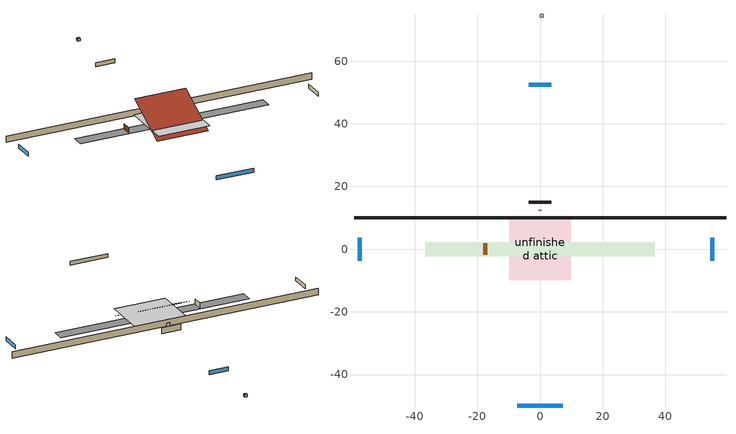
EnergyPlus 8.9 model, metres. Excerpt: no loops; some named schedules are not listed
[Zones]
living
 floor foundation (SlabConstruction): -36.58,-2.22 -36.58,2.22 36.58,2.22 36.58,-2.22 z0
 wall outside (WallConstruction): 59.36,10 -59.36,10 z0:2.44
 wall outside (RimJoistConstruction): 3.66,15 -3.66,15 z0:2.29
 wall outside (AdiabaticWallConstruction 1): -17.5,1.83 -17.5,-1.83 z0:2.03
 wall outside (AdiabaticWallConstruction): -7.32,-50 7.32,-50 / 3.66,52.5 -3.66,52.5 / 55,-3.66 55,3.66 / -57.5,3.66 -57.5,-3.66 z0:1.53
 wall to unfinished attic (WallConstruction 1 Reversed): -0.61,12.5 0.61,12.5 z0:2.44
 window (WindowConstruction): -7.32,-50 7.32,-50 z0:1.52
 window (WindowConstruction 1): 3.66,52.5 -3.66,52.5 z0:1.52
 window (WindowConstruction 2): 55,-3.66 55,3.66 z0:1.52
 window (WindowConstruction 3): -57.5,3.66 -57.5,-3.66 z0:1.52
 door (Door): -17.5,1.83 -17.5,-1.83 z0:2.03
res ds_1 ret air zone
 floor adiabatic (AdiabaticConst): 0,74 0,75 1,75 1,74 z0
 wall adiabatic (AdiabaticConst): 0,75 0,74 1,74 1,75 0,75 z0:1
 ceiling adiabatic (AdiabaticConst): 1,74 1,75 0,75 0,74 z1
unfinished attic
 floor to living (FloorConstruction): -9.88,-9.88 -9.88,9.88 9.88,9.88 9.88,-9.88 z0.5
 roof outside (RoofConstruction): 9.88,-8.83,-1.73 9.88,8.83,7.1 -9.88,8.83,7.1 -9.88,-8.83,-1.73
[Building]
Building 1: Terrain=Suburbs
[Site:Location]
Denver Intl Ap_CO_USA: Latitude {deg}=39.83; Longitude {deg}=-104.65; Time Zone {hr}=-7; Elevation {m}=1650
[Site:GroundTemperature:Deep]
10.8753, 10.8753, 10.8753, 10.8753, 10.8753, 10.8753, 10.8753, 10.8753, 10.8753, 10.8753, 10.8753, 10.8753
[Site:WaterMainsTemperature]
Calculation Method=Correlation; Annual Average Outdoor Air Temperature {C}=10.8753; Maximum Difference In Monthly Average Outdoor Air Temperatures {deltaC}=23.1524
[Material] Roughness=Rough
Name | Thickness {m} | Conductivity {W/m-K} | Density {kg/m3} | Specific Heat {J/kg-K} | Thermal Absorptance | Solar Absorptance | Visible Absorptance
Asphalt Shingles&#44 Dark | 0.009525 | 0.162714 | 1121.4 | 1465.45 | 0.91 | 0.92 | 0.92
Concrete 4.0 in. | 0.1016 | 1.31141 | 2242.8 | 837.4 | 0.9 | 0.7 | 0.7
DoorMaterial | 0.04445 | 0.0716541 | 512.64 | 1214.23 | 0.9 | 0.7 | 0.7
Drywall 0.5 in. | 0.0127 | 0.160291 | 801 | 837.4 | 0.9 | 0.5 | 0.1
FloorUATrussandIns | 0.1397 | 0.0212587 | 70.6482 | 1180.43 | 0.9 | 0.7 | 0.7
FootingMaterial | 0.2032 | 1.31141 | 2242.8 | 837.4 | 0.9 | 0.7 | 0.7
FoundationIntHorizIns | 0.025908 | 0.029427 | 32.04 | 1214.23 | 0.9 | 0.7 | 0.7
residential furniture material living | 0.06096 | 0.115458 | 640.8 | 1214.23 | 0.9 | 0.6 | 0.1
RimJoistSheathing | 0.0508 | 0.115458 | 512.64 | 1214.23 | 0.9 | 0.7 | 0.7
RimJoistStudAndCavity | 0.0508 | 0.0371499 | 125.044 | 1163.47 | 0.9 | 0.7 | 0.7
RoofUARoofIns | 0.0889 | 1.16678 | 78.34581 | 1123.46 | 0.9 | 0.7 | 0.7
Stucco&#44 Medium/Dark | 0.0254 | 0.649125 | 1281.6 | 879.27 | 0.9 | 0.75 | 0.75
WallRigidIns | 0.051816 | 0.029427 | 32.04 | 1214.23 | 0.9 | 0.7 | 0.7
WallSheathing | 0.0127 | 0.115458 | 512.64 | 1214.23 | 0.9 | 0.75 | 0.75
WallStudAndCavity | 0.0889 | 0.402102 | 83.0341 | 1211.67 | 0.9 | 0.7 | 0.7
WallStudAndCavity 1 | 0.1397 | 0.0823012 | 139.0536 | 1170.24 | 0.9 | 0.7 | 0.7
WallStudAndCavity 2 | 0.1397 | 0.506836 | 139.0536 | 1170.24 | 0.9 | 0.7 | 0.7
WallStudAndCavity 3 | 0.0889 | 0.397942 | 83.0341 | 1211.67 | 0.9 | 0.7 | 0.7
Wood&#44 Light; Wood&#44 Light 1 | 0.0254 | 0.102417 | 544.68 | 1172.36 | 0.9 | 0.75 | 0.75
[Material:NoMass]
Adiabatic: Roughness=Rough; Thermal Resistance {m2-K/W}=176.1; Thermal Absorptance=0.9; Solar Absorptance=0.7; Visible Absorptance=0.7
[WindowMaterial:Shade] Solar Transmittance=0.822706; Solar Reflectance=0.177284; Visible Transmittance=0.822706; Visible Reflectance=0.177284; Infrared Hemispherical Emissivity=1e-005; Infrared Transmittance=0.822706; Thickness {m}=0.0001; Conductivity {W/m-K}=10000; Shade to Glass Distance {m}=0.001; Top Opening Multiplier=0; Bottom Opening Multiplier=0; Left-Side Opening Multiplier=0; Right-Side Opening Multiplier=0; Airflow Permeability=0
CoolingShade; CoolingShade 1; CoolingShade 2; CoolingShade 3
[WindowMaterial:SimpleGlazingSystem]
WindowMaterial: U-Factor {W/m2-K}=1.87374; Solar Heat Gain Coefficient=0.3825
[WindowProperty:ShadingControl] Shading Type=InteriorShade; Shading Control Type=OnIfScheduleAllows; Shading Control Is Scheduled=Yes; Glare Control Is Active=No
Name | Schedule | Shading Device Material
WindowShadingControl | Window shading schedule | CoolingShade
WindowShadingControl 1 | Window shading schedule 1 | CoolingShade 1
WindowShadingControl 2 | Window shading schedule 2 | CoolingShade 2
WindowShadingControl 3 | Window shading schedule 3 | CoolingShade 3
[Construction]
AdiabaticConst: Adiabatic
AdiabaticWallConstruction; AdiabaticWallConstruction 1: Stucco&#44 Medium/Dark, WallStudAndCavity, Drywall 0.5 in.
Door: DoorMaterial
FloorConstruction: FloorUATrussandIns, Drywall 0.5 in.
FootingConstruction: FootingMaterial
PartitionWallConstruction: WallStudAndCavity 3, Drywall 0.5 in.
residential furniture construction living: residential furniture material living
RimJoistConstruction: Wood&#44 Light 1, WallRigidIns, RimJoistSheathing, RimJoistStudAndCavity, Drywall 0.5 in.
RoofConstruction: Asphalt Shingles&#44 Dark, WallSheathing, RoofUARoofIns
SlabConstruction: Concrete 4.0 in.
WallConstruction: Wood&#44 Light, WallRigidIns, WallSheathing, WallStudAndCavity 1, Drywall 0.5 in.
WallConstruction 1 Reversed: Drywall 0.5 in., WallStudAndCavity 2, WallSheathing
WindowConstruction; WindowConstruction 1; WindowConstruction 2; WindowConstruction 3: WindowMaterial
[Zone]
Name | Volume {m3}
living | 956.755
res ds_1 ret air zone | 1.85829
unfinished attic | 642.299
[InternalMass] Zone=living; Surface Area {m2}=325.161
Name | Construction
living Partition | PartitionWallConstruction
residential furniture mass living | residential furniture construction living
[People]
residential occupants|living: Zone or ZoneList=living; Number of People Schedule=residential occupants schedule; Number of People Calculation Method=People; Number of People=4; Fraction Radiant=0.314171; Sensible Heat Fraction=0.56303; Activity Level Schedule=Schedule Ruleset 1; Carbon Dioxide Generation Rate {m3/s-W}=0; Enable ASHRAE 55 Comfort Warnings=No; Mean Radiant Temperature Calculation Type=ZoneAveraged
[Lights]
residential lighting living: Zone or ZoneList=living; Schedule=residential lighting schedule; Design Level Calculation Method=LightingLevel; Lighting Level {W}=495.299; Return Air Fraction=0; Fraction Radiant=0.6; Fraction Visible=0.2; Fraction Replaceable=1
[ElectricEquipment] Zone or ZoneList=living; Design Level Calculation Method=EquipmentLevel
Name | Schedule | Design Level {W} | Fraction Latent | Fraction Radiant | Fraction Lost
res infil_1 bath fan; res infil_1 house fan; res infil_1 range fan | Always On Discrete | 0 | 0 | 0 | 1
residential clothes dryer electric | residential clothes dryer electric | 231.808 | 0.015 | 0.081 | 0.85
residential clothes washer | Hot Water Draw Profile | 13.3011 | 0.03 | 0.162 | 0.7
residential dishwasher | Hot Water Draw Profile | 23.6426 | 0.3 | 0.18 | 0.4
residential misc plug loads|living | residential misc plug loads schedule | 777.929 | 0.0446692 | 0.512755 | 0.100739
residential misc television | residential misc plug loads schedule | 168.287 | 0 | 0.6 | 0
residential range electric | residential range electric | 189.202 | 0.08 | 0.432 | 0.2
residential refrigerator | residential refrigerator | 91.3345 | 0 | 0.6 | 0
[OtherEquipment] Fuel Type=None; Design Level Calculation Method=EquipmentLevel
Name | Zone or ZoneList | Schedule | Design Level {W} | Fraction Latent | Fraction Radiant | Fraction Lost
res ds_1 sup d cn to lv equip; res ds_1 sup lat lk to lv equip; res ds_1 sup s lk to lv equip | living | Always On Discrete | 0
residential shower Latent | living | residential clothes dryer electric | 69.0301 | 1 | 0 | 0
residential shower Sensible | living | residential clothes dryer electric | -68.0321 | 0 | 0.6 | 0
res ds_1 ret d cn to pl equip; res ds_1 ret lat lk equip; res ds_1 ret s lk equip | res ds_1 ret air zone | Always On Discrete | 0
res ds_1 ret d cn to ah equip; res ds_1 sup d cn to ah equip; res ds_1 sup lat lk to ah equip; res ds_1 sup s lk to ah equip | unfinished attic | Always On Discrete | 0
[ZoneInfiltration:DesignFlowRate] Zone or ZoneList=living; Schedule=Always On Discrete; Design Flow Rate Calculation Method=Flow/Zone; Design Flow Rate {m3/s}=0
res infil_1 flow; res nv_1 flow
[ZoneMixing] Schedule=Always On Continuous; Design Flow Rate Calculation Method=Flow/Zone; Design Flow Rate {m3/s}=0
Name | Zone | Source Zone
res ds_1 ah to liv mix | living | unfinished attic
res ds_1 liv to ah mix | unfinished attic | living
[SurfaceProperty:ExposedFoundationPerimeter]
Slab_ID1: Exposed Perimeter Calculation Method=TotalExposedPerimeter; Total Exposed Perimeter {m}=73.152; Exposed Perimeter Fraction=1
[AirLoopHVAC:ReturnPlenum]
Air Loop HVAC Return Plenum 1: Zone=res ds_1 ret air zone
[Foundation:Kiva]
Foundation Kiva 1: Interior Horizontal Insulation Material=FoundationIntHorizIns; Interior Horizontal Insulation Depth {m}=0; Interior Horizontal Insulation Width {m}=0.6096; Exterior Horizontal Insulation Width {m}=0; Wall Height Above Grade {m}=0.2032; Wall Depth Below Slab {m}=0.2032; Footing Wall Construction=FootingConstruction; Footing Depth {m}=0.3
[Foundation:Kiva:Settings]
Soil Conductivity {W/m-K}=1.731; Soil Density {kg/m3}=1842.3; Soil Specific Heat {J/kg-K}=418.7; Ground Solar Absorptivity=0.9; Ground Thermal Absorptivity=0.9; Ground Surface Roughness {m}=0.03; Far-Field Width {m}=40; Deep-Ground Boundary Condition=ZeroFlux; Deep-Ground Depth {m}=40; Minimum Cell Dimension {m}=0.02; Maximum Cell Growth Coefficient=1.5; Simulation Timestep=Hourly
[Exterior:Lights]
residential lighting exterior: Schedule=residential lighting schedule; Design Level {W}=34.4983
[EnergyManagementSystem:Sensor] Output:Variable or Output:Meter Index Key=unfinished attic
Name | Output:Variable or Output:Meter
res_ds_1_ah_t_s | Zone Air Temperature
res_ds_1_ah_w_s | Zone Mean Air Humidity Ratio
[Schedule:Week:Daily]
residential lighting schedule Week Rule - Jan1-Jan6: Schedule Day 15, residential lighting schedule allday1, residential lighting schedule allday1, residential lighting schedule allday1, residential lighting schedule allday1, residential lighting schedule allday1, residential lighting schedule allday1, Schedule Day 15, Schedule Day 15, Schedule Day 15, Schedule Day 15, Schedule Day 15
residential lighting schedule Week Rule - Jan7-Jan27: residential lighting schedule allday1, residential lighting schedule allday1, residential lighting schedule allday1, residential lighting schedule allday1, residential lighting schedule allday1, residential lighting schedule allday1, residential lighting schedule allday1, Schedule Day 15, Schedule Day 15, Schedule Day 15, Schedule Day 15, Schedule Day 15
residential lighting schedule Week Rule - Jan28-Feb3: residential lighting schedule allday1, residential lighting schedule allday1, residential lighting schedule allday1, residential lighting schedule allday1, residential lighting schedule allday2, residential lighting schedule allday2, residential lighting schedule allday2, Schedule Day 15, Schedule Day 15, Schedule Day 15, Schedule Day 15, Schedule Day 15
residential lighting schedule Week Rule - Feb4-Feb24: residential lighting schedule allday2, residential lighting schedule allday2, residential lighting schedule allday2, residential lighting schedule allday2, residential lighting schedule allday2, residential lighting schedule allday2, residential lighting schedule allday2, Schedule Day 15, Schedule Day 15, Schedule Day 15, Schedule Day 15, Schedule Day 15
residential lighting schedule Week Rule - Feb25-Mar3: residential lighting schedule allday2, residential lighting schedule allday2, residential lighting schedule allday2, residential lighting schedule allday2, residential lighting schedule allday3, residential lighting schedule allday3, residential lighting schedule allday3, Schedule Day 15, Schedule Day 15, Schedule Day 15, Schedule Day 15, Schedule Day 15
residential lighting schedule Week Rule - Mar4-Mar31: residential lighting schedule allday3, residential lighting schedule allday3, residential lighting schedule allday3, residential lighting schedule allday3, residential lighting schedule allday3, residential lighting schedule allday3, residential lighting schedule allday3, Schedule Day 15, Schedule Day 15, Schedule Day 15, Schedule Day 15, Schedule Day 15
residential lighting schedule Week Rule - Apr1-Apr28: residential lighting schedule allday4, residential lighting schedule allday4, residential lighting schedule allday4, residential lighting schedule allday4, residential lighting schedule allday4, residential lighting schedule allday4, residential lighting schedule allday4, Schedule Day 15, Schedule Day 15, Schedule Day 15, Schedule Day 15, Schedule Day 15
residential lighting schedule Week Rule - Apr29-May5: residential lighting schedule allday4, residential lighting schedule allday4, residential lighting schedule allday5, residential lighting schedule allday5, residential lighting schedule allday5, residential lighting schedule allday5, residential lighting schedule allday5, Schedule Day 15, Schedule Day 15, Schedule Day 15, Schedule Day 15, Schedule Day 15
residential lighting schedule Week Rule - May6-May26: residential lighting schedule allday5, residential lighting schedule allday5, residential lighting schedule allday5, residential lighting schedule allday5, residential lighting schedule allday5, residential lighting schedule allday5, residential lighting schedule allday5, Schedule Day 15, Schedule Day 15, Schedule Day 15, Schedule Day 15, Schedule Day 15
residential lighting schedule Week Rule - May27-Jun2: residential lighting schedule allday5, residential lighting schedule allday5, residential lighting schedule allday5, residential lighting schedule allday5, residential lighting schedule allday5, residential lighting schedule allday6, residential lighting schedule allday6, Schedule Day 15, Schedule Day 15, Schedule Day 15, Schedule Day 15, Schedule Day 15
residential lighting schedule Week Rule - Jun3-Jun30: residential lighting schedule allday6, residential lighting schedule allday6, residential lighting schedule allday6, residential lighting schedule allday6, residential lighting schedule allday6, residential lighting schedule allday6, residential lighting schedule allday6, Schedule Day 15, Schedule Day 15, Schedule Day 15, Schedule Day 15, Schedule Day 15
residential lighting schedule Week Rule - Jul1-Jul28: residential lighting schedule allday7, residential lighting schedule allday7, residential lighting schedule allday7, residential lighting schedule allday7, residential lighting schedule allday7, residential lighting schedule allday7, residential lighting schedule allday7, Schedule Day 15, Schedule Day 15, Schedule Day 15, Schedule Day 15, Schedule Day 15
residential lighting schedule Week Rule - Jul29-Aug4: residential lighting schedule allday7, residential lighting schedule allday7, residential lighting schedule allday7, residential lighting schedule allday8, residential lighting schedule allday8, residential lighting schedule allday8, residential lighting schedule allday8, Schedule Day 15, Schedule Day 15, Schedule Day 15, Schedule Day 15, Schedule Day 15
residential lighting schedule Week Rule - Aug5-Aug25: residential lighting schedule allday8, residential lighting schedule allday8, residential lighting schedule allday8, residential lighting schedule allday8, residential lighting schedule allday8, residential lighting schedule allday8, residential lighting schedule allday8, Schedule Day 15, Schedule Day 15, Schedule Day 15, Schedule Day 15, Schedule Day 15
residential lighting schedule Week Rule - Aug26-Sep1: residential lighting schedule allday8, residential lighting schedule allday8, residential lighting schedule allday8, residential lighting schedule allday8, residential lighting schedule allday8, residential lighting schedule allday8, residential lighting schedule allday9, Schedule Day 15, Schedule Day 15, Schedule Day 15, Schedule Day 15, Schedule Day 15
residential lighting schedule Week Rule - Sep2-Sep29: residential lighting schedule allday9, residential lighting schedule allday9, residential lighting schedule allday9, residential lighting schedule allday9, residential lighting schedule allday9, residential lighting schedule allday9, residential lighting schedule allday9, Schedule Day 15, Schedule Day 15, Schedule Day 15, Schedule Day 15, Schedule Day 15
residential lighting schedule Week Rule - Sep30-Oct6: residential lighting schedule allday9, residential lighting schedule allday10, residential lighting schedule allday10, residential lighting schedule allday10, residential lighting schedule allday10, residential lighting schedule allday10, residential lighting schedule allday10, Schedule Day 15, Schedule Day 15, Schedule Day 15, Schedule Day 15, Schedule Day 15
residential lighting schedule Week Rule - Oct7-Oct27: residential lighting schedule allday10, residential lighting schedule allday10, residential lighting schedule allday10, residential lighting schedule allday10, residential lighting schedule allday10, residential lighting schedule allday10, residential lighting schedule allday10, Schedule Day 15, Schedule Day 15, Schedule Day 15, Schedule Day 15, Schedule Day 15
residential lighting schedule Week Rule - Oct28-Nov3: residential lighting schedule allday10, residential lighting schedule allday10, residential lighting schedule allday10, residential lighting schedule allday10, residential lighting schedule allday11, residential lighting schedule allday11, residential lighting schedule allday11, Schedule Day 15, Schedule Day 15, Schedule Day 15, Schedule Day 15, Schedule Day 15
residential lighting schedule Week Rule - Nov4-Nov24: residential lighting schedule allday11, residential lighting schedule allday11, residential lighting schedule allday11, residential lighting schedule allday11, residential lighting schedule allday11, residential lighting schedule allday11, residential lighting schedule allday11, Schedule Day 15, Schedule Day 15, Schedule Day 15, Schedule Day 15, Schedule Day 15
residential lighting schedule Week Rule - Nov25-Dec1: residential lighting schedule allday11, residential lighting schedule allday11, residential lighting schedule allday11, residential lighting schedule allday11, residential lighting schedule allday11, residential lighting schedule allday11, residential lighting schedule allday12, Schedule Day 15, Schedule Day 15, Schedule Day 15, Schedule Day 15, Schedule Day 15
residential lighting schedule Week Rule - Dec2-Dec31: residential lighting schedule allday12, residential lighting schedule allday12, residential lighting schedule allday12, residential lighting schedule allday12, residential lighting schedule allday12, residential lighting schedule allday12, residential lighting schedule allday12, Schedule Day 15, Schedule Day 15, Schedule Day 15, Schedule Day 15, Schedule Day 15
residential clothes dryer electric Week Rule - Jan1-Jan6: Schedule Day 7, residential clothes dryer electric allday1, residential clothes dryer electric allday1, residential clothes dryer electric allday1, residential clothes dryer electric allday1, residential clothes dryer electric allday1, residential clothes dryer electric allday1, Schedule Day 7, Schedule Day 7, Schedule Day 7, Schedule Day 7, Schedule Day 7
residential clothes dryer electric Week Rule - Jan7-Jan27: residential clothes dryer electric allday1, residential clothes dryer electric allday1, residential clothes dryer electric allday1, residential clothes dryer electric allday1, residential clothes dryer electric allday1, residential clothes dryer electric allday1, residential clothes dryer electric allday1, Schedule Day 7, Schedule Day 7, Schedule Day 7, Schedule Day 7, Schedule Day 7
residential clothes dryer electric Week Rule - Jan28-Feb3: residential clothes dryer electric allday1, residential clothes dryer electric allday1, residential clothes dryer electric allday1, residential clothes dryer electric allday1, residential clothes dryer electric allday2, residential clothes dryer electric allday2, residential clothes dryer electric allday2, Schedule Day 7, Schedule Day 7, Schedule Day 7, Schedule Day 7, Schedule Day 7
residential clothes dryer electric Week Rule - Feb4-Feb24: residential clothes dryer electric allday2, residential clothes dryer electric allday2, residential clothes dryer electric allday2, residential clothes dryer electric allday2, residential clothes dryer electric allday2, residential clothes dryer electric allday2, residential clothes dryer electric allday2, Schedule Day 7, Schedule Day 7, Schedule Day 7, Schedule Day 7, Schedule Day 7
residential clothes dryer electric Week Rule - Feb25-Mar3: residential clothes dryer electric allday2, residential clothes dryer electric allday2, residential clothes dryer electric allday2, residential clothes dryer electric allday2, residential clothes dryer electric allday3, residential clothes dryer electric allday3, residential clothes dryer electric allday3, Schedule Day 7, Schedule Day 7, Schedule Day 7, Schedule Day 7, Schedule Day 7
residential clothes dryer electric Week Rule - Mar4-Mar31: residential clothes dryer electric allday3, residential clothes dryer electric allday3, residential clothes dryer electric allday3, residential clothes dryer electric allday3, residential clothes dryer electric allday3, residential clothes dryer electric allday3, residential clothes dryer electric allday3, Schedule Day 7, Schedule Day 7, Schedule Day 7, Schedule Day 7, Schedule Day 7
residential clothes dryer electric Week Rule - Apr1-Apr28: residential clothes dryer electric allday4, residential clothes dryer electric allday4, residential clothes dryer electric allday4, residential clothes dryer electric allday4, residential clothes dryer electric allday4, residential clothes dryer electric allday4, residential clothes dryer electric allday4, Schedule Day 7, Schedule Day 7, Schedule Day 7, Schedule Day 7, Schedule Day 7
residential clothes dryer electric Week Rule - Apr29-May5: residential clothes dryer electric allday4, residential clothes dryer electric allday4, residential clothes dryer electric allday5, residential clothes dryer electric allday5, residential clothes dryer electric allday5, residential clothes dryer electric allday5, residential clothes dryer electric allday5, Schedule Day 7, Schedule Day 7, Schedule Day 7, Schedule Day 7, Schedule Day 7
residential clothes dryer electric Week Rule - May6-May26: residential clothes dryer electric allday5, residential clothes dryer electric allday5, residential clothes dryer electric allday5, residential clothes dryer electric allday5, residential clothes dryer electric allday5, residential clothes dryer electric allday5, residential clothes dryer electric allday5, Schedule Day 7, Schedule Day 7, Schedule Day 7, Schedule Day 7, Schedule Day 7
residential clothes dryer electric Week Rule - May27-Jun2: residential clothes dryer electric allday5, residential clothes dryer electric allday5, residential clothes dryer electric allday5, residential clothes dryer electric allday5, residential clothes dryer electric allday5, residential clothes dryer electric allday6, residential clothes dryer electric allday6, Schedule Day 7, Schedule Day 7, Schedule Day 7, Schedule Day 7, Schedule Day 7
residential clothes dryer electric Week Rule - Jun3-Jun30: residential clothes dryer electric allday6, residential clothes dryer electric allday6, residential clothes dryer electric allday6, residential clothes dryer electric allday6, residential clothes dryer electric allday6, residential clothes dryer electric allday6, residential clothes dryer electric allday6, Schedule Day 7, Schedule Day 7, Schedule Day 7, Schedule Day 7, Schedule Day 7
residential clothes dryer electric Week Rule - Jul1-Jul28: residential clothes dryer electric allday7, residential clothes dryer electric allday7, residential clothes dryer electric allday7, residential clothes dryer electric allday7, residential clothes dryer electric allday7, residential clothes dryer electric allday7, residential clothes dryer electric allday7, Schedule Day 7, Schedule Day 7, Schedule Day 7, Schedule Day 7, Schedule Day 7
residential clothes dryer electric Week Rule - Jul29-Aug4: residential clothes dryer electric allday7, residential clothes dryer electric allday7, residential clothes dryer electric allday7, residential clothes dryer electric allday8, residential clothes dryer electric allday8, residential clothes dryer electric allday8, residential clothes dryer electric allday8, Schedule Day 7, Schedule Day 7, Schedule Day 7, Schedule Day 7, Schedule Day 7
residential clothes dryer electric Week Rule - Aug5-Aug25: residential clothes dryer electric allday8, residential clothes dryer electric allday8, residential clothes dryer electric allday8, residential clothes dryer electric allday8, residential clothes dryer electric allday8, residential clothes dryer electric allday8, residential clothes dryer electric allday8, Schedule Day 7, Schedule Day 7, Schedule Day 7, Schedule Day 7, Schedule Day 7
residential clothes dryer electric Week Rule - Aug26-Sep1: residential clothes dryer electric allday8, residential clothes dryer electric allday8, residential clothes dryer electric allday8, residential clothes dryer electric allday8, residential clothes dryer electric allday8, residential clothes dryer electric allday8, residential clothes dryer electric allday9, Schedule Day 7, Schedule Day 7, Schedule Day 7, Schedule Day 7, Schedule Day 7
residential clothes dryer electric Week Rule - Sep2-Sep29: residential clothes dryer electric allday9, residential clothes dryer electric allday9, residential clothes dryer electric allday9, residential clothes dryer electric allday9, residential clothes dryer electric allday9, residential clothes dryer electric allday9, residential clothes dryer electric allday9, Schedule Day 7, Schedule Day 7, Schedule Day 7, Schedule Day 7, Schedule Day 7
residential clothes dryer electric Week Rule - Sep30-Oct6: residential clothes dryer electric allday9, residential clothes dryer electric allday10, residential clothes dryer electric allday10, residential clothes dryer electric allday10, residential clothes dryer electric allday10, residential clothes dryer electric allday10, residential clothes dryer electric allday10, Schedule Day 7, Schedule Day 7, Schedule Day 7, Schedule Day 7, Schedule Day 7
residential clothes dryer electric Week Rule - Oct7-Oct27: residential clothes dryer electric allday10, residential clothes dryer electric allday10, residential clothes dryer electric allday10, residential clothes dryer electric allday10, residential clothes dryer electric allday10, residential clothes dryer electric allday10, residential clothes dryer electric allday10, Schedule Day 7, Schedule Day 7, Schedule Day 7, Schedule Day 7, Schedule Day 7
residential clothes dryer electric Week Rule - Oct28-Nov3: residential clothes dryer electric allday10, residential clothes dryer electric allday10, residential clothes dryer electric allday10, residential clothes dryer electric allday10, residential clothes dryer electric allday11, residential clothes dryer electric allday11, residential clothes dryer electric allday11, Schedule Day 7, Schedule Day 7, Schedule Day 7, Schedule Day 7, Schedule Day 7
residential clothes dryer electric Week Rule - Nov4-Nov24: residential clothes dryer electric allday11, residential clothes dryer electric allday11, residential clothes dryer electric allday11, residential clothes dryer electric allday11, residential clothes dryer electric allday11, residential clothes dryer electric allday11, residential clothes dryer electric allday11, Schedule Day 7, Schedule Day 7, Schedule Day 7, Schedule Day 7, Schedule Day 7
residential clothes dryer electric Week Rule - Nov25-Dec1: residential clothes dryer electric allday11, residential clothes dryer electric allday11, residential clothes dryer electric allday11, residential clothes dryer electric allday11, residential clothes dryer electric allday11, residential clothes dryer electric allday11, residential clothes dryer electric allday12, Schedule Day 7, Schedule Day 7, Schedule Day 7, Schedule Day 7, Schedule Day 7
residential clothes dryer electric Week Rule - Dec2-Dec31: residential clothes dryer electric allday12, residential clothes dryer electric allday12, residential clothes dryer electric allday12, residential clothes dryer electric allday12, residential clothes dryer electric allday12, residential clothes dryer electric allday12, residential clothes dryer electric allday12, Schedule Day 7, Schedule Day 7, Schedule Day 7, Schedule Day 7, Schedule Day 7
residential misc plug loads schedule Week Rule - Jan1-Jan6: Schedule Day 14, residential misc plug loads schedule allday1, residential misc plug loads schedule allday1, residential misc plug loads schedule allday1, residential misc plug loads schedule allday1, residential misc plug loads schedule allday1, residential misc plug loads schedule allday1, Schedule Day 14, Schedule Day 14, Schedule Day 14, Schedule Day 14, Schedule Day 14
residential misc plug loads schedule Week Rule - Jan7-Jan27: residential misc plug loads schedule allday1, residential misc plug loads schedule allday1, residential misc plug loads schedule allday1, residential misc plug loads schedule allday1, residential misc plug loads schedule allday1, residential misc plug loads schedule allday1, residential misc plug loads schedule allday1, Schedule Day 14, Schedule Day 14, Schedule Day 14, Schedule Day 14, Schedule Day 14
residential misc plug loads schedule Week Rule - Jan28-Feb3: residential misc plug loads schedule allday1, residential misc plug loads schedule allday1, residential misc plug loads schedule allday1, residential misc plug loads schedule allday1, residential misc plug loads schedule allday2, residential misc plug loads schedule allday2, residential misc plug loads schedule allday2, Schedule Day 14, Schedule Day 14, Schedule Day 14, Schedule Day 14, Schedule Day 14
residential misc plug loads schedule Week Rule - Feb4-Feb24: residential misc plug loads schedule allday2, residential misc plug loads schedule allday2, residential misc plug loads schedule allday2, residential misc plug loads schedule allday2, residential misc plug loads schedule allday2, residential misc plug loads schedule allday2, residential misc plug loads schedule allday2, Schedule Day 14, Schedule Day 14, Schedule Day 14, Schedule Day 14, Schedule Day 14
residential misc plug loads schedule Week Rule - Feb25-Mar3: residential misc plug loads schedule allday2, residential misc plug loads schedule allday2, residential misc plug loads schedule allday2, residential misc plug loads schedule allday2, residential misc plug loads schedule allday3, residential misc plug loads schedule allday3, residential misc plug loads schedule allday3, Schedule Day 14, Schedule Day 14, Schedule Day 14, Schedule Day 14, Schedule Day 14
residential misc plug loads schedule Week Rule - Mar4-Mar31: residential misc plug loads schedule allday3, residential misc plug loads schedule allday3, residential misc plug loads schedule allday3, residential misc plug loads schedule allday3, residential misc plug loads schedule allday3, residential misc plug loads schedule allday3, residential misc plug loads schedule allday3, Schedule Day 14, Schedule Day 14, Schedule Day 14, Schedule Day 14, Schedule Day 14
residential misc plug loads schedule Week Rule - Apr1-Apr28: residential misc plug loads schedule allday4, residential misc plug loads schedule allday4, residential misc plug loads schedule allday4, residential misc plug loads schedule allday4, residential misc plug loads schedule allday4, residential misc plug loads schedule allday4, residential misc plug loads schedule allday4, Schedule Day 14, Schedule Day 14, Schedule Day 14, Schedule Day 14, Schedule Day 14
residential misc plug loads schedule Week Rule - Apr29-May5: residential misc plug loads schedule allday4, residential misc plug loads schedule allday4, residential misc plug loads schedule allday5, residential misc plug loads schedule allday5, residential misc plug loads schedule allday5, residential misc plug loads schedule allday5, residential misc plug loads schedule allday5, Schedule Day 14, Schedule Day 14, Schedule Day 14, Schedule Day 14, Schedule Day 14
residential misc plug loads schedule Week Rule - May6-May26: residential misc plug loads schedule allday5, residential misc plug loads schedule allday5, residential misc plug loads schedule allday5, residential misc plug loads schedule allday5, residential misc plug loads schedule allday5, residential misc plug loads schedule allday5, residential misc plug loads schedule allday5, Schedule Day 14, Schedule Day 14, Schedule Day 14, Schedule Day 14, Schedule Day 14
residential misc plug loads schedule Week Rule - May27-Jun2: residential misc plug loads schedule allday5, residential misc plug loads schedule allday5, residential misc plug loads schedule allday5, residential misc plug loads schedule allday5, residential misc plug loads schedule allday5, residential misc plug loads schedule allday6, residential misc plug loads schedule allday6, Schedule Day 14, Schedule Day 14, Schedule Day 14, Schedule Day 14, Schedule Day 14
residential misc plug loads schedule Week Rule - Jun3-Jun30: residential misc plug loads schedule allday6, residential misc plug loads schedule allday6, residential misc plug loads schedule allday6, residential misc plug loads schedule allday6, residential misc plug loads schedule allday6, residential misc plug loads schedule allday6, residential misc plug loads schedule allday6, Schedule Day 14, Schedule Day 14, Schedule Day 14, Schedule Day 14, Schedule Day 14
residential misc plug loads schedule Week Rule - Jul1-Jul28: residential misc plug loads schedule allday7, residential misc plug loads schedule allday7, residential misc plug loads schedule allday7, residential misc plug loads schedule allday7, residential misc plug loads schedule allday7, residential misc plug loads schedule allday7, residential misc plug loads schedule allday7, Schedule Day 14, Schedule Day 14, Schedule Day 14, Schedule Day 14, Schedule Day 14
residential misc plug loads schedule Week Rule - Jul29-Aug4: residential misc plug loads schedule allday7, residential misc plug loads schedule allday7, residential misc plug loads schedule allday7, residential misc plug loads schedule allday8, residential misc plug loads schedule allday8, residential misc plug loads schedule allday8, residential misc plug loads schedule allday8, Schedule Day 14, Schedule Day 14, Schedule Day 14, Schedule Day 14, Schedule Day 14
residential misc plug loads schedule Week Rule - Aug5-Aug25: residential misc plug loads schedule allday8, residential misc plug loads schedule allday8, residential misc plug loads schedule allday8, residential misc plug loads schedule allday8, residential misc plug loads schedule allday8, residential misc plug loads schedule allday8, residential misc plug loads schedule allday8, Schedule Day 14, Schedule Day 14, Schedule Day 14, Schedule Day 14, Schedule Day 14
residential misc plug loads schedule Week Rule - Aug26-Sep1: residential misc plug loads schedule allday8, residential misc plug loads schedule allday8, residential misc plug loads schedule allday8, residential misc plug loads schedule allday8, residential misc plug loads schedule allday8, residential misc plug loads schedule allday8, residential misc plug loads schedule allday9, Schedule Day 14, Schedule Day 14, Schedule Day 14, Schedule Day 14, Schedule Day 14
residential misc plug loads schedule Week Rule - Sep2-Sep29: residential misc plug loads schedule allday9, residential misc plug loads schedule allday9, residential misc plug loads schedule allday9, residential misc plug loads schedule allday9, residential misc plug loads schedule allday9, residential misc plug loads schedule allday9, residential misc plug loads schedule allday9, Schedule Day 14, Schedule Day 14, Schedule Day 14, Schedule Day 14, Schedule Day 14
residential misc plug loads schedule Week Rule - Sep30-Oct6: residential misc plug loads schedule allday9, residential misc plug loads schedule allday10, residential misc plug loads schedule allday10, residential misc plug loads schedule allday10, residential misc plug loads schedule allday10, residential misc plug loads schedule allday10, residential misc plug loads schedule allday10, Schedule Day 14, Schedule Day 14, Schedule Day 14, Schedule Day 14, Schedule Day 14
residential misc plug loads schedule Week Rule - Oct7-Oct27: residential misc plug loads schedule allday10, residential misc plug loads schedule allday10, residential misc plug loads schedule allday10, residential misc plug loads schedule allday10, residential misc plug loads schedule allday10, residential misc plug loads schedule allday10, residential misc plug loads schedule allday10, Schedule Day 14, Schedule Day 14, Schedule Day 14, Schedule Day 14, Schedule Day 14
residential misc plug loads schedule Week Rule - Oct28-Nov3: residential misc plug loads schedule allday10, residential misc plug loads schedule allday10, residential misc plug loads schedule allday10, residential misc plug loads schedule allday10, residential misc plug loads schedule allday11, residential misc plug loads schedule allday11, residential misc plug loads schedule allday11, Schedule Day 14, Schedule Day 14, Schedule Day 14, Schedule Day 14, Schedule Day 14
residential misc plug loads schedule Week Rule - Nov4-Nov24: residential misc plug loads schedule allday11, residential misc plug loads schedule allday11, residential misc plug loads schedule allday11, residential misc plug loads schedule allday11, residential misc plug loads schedule allday11, residential misc plug loads schedule allday11, residential misc plug loads schedule allday11, Schedule Day 14, Schedule Day 14, Schedule Day 14, Schedule Day 14, Schedule Day 14
residential misc plug loads schedule Week Rule - Nov25-Dec1: residential misc plug loads schedule allday11, residential misc plug loads schedule allday11, residential misc plug loads schedule allday11, residential misc plug loads schedule allday11, residential misc plug loads schedule allday11, residential misc plug loads schedule allday11, residential misc plug loads schedule allday12, Schedule Day 14, Schedule Day 14, Schedule Day 14, Schedule Day 14, Schedule Day 14
residential misc plug loads schedule Week Rule - Dec2-Dec31: residential misc plug loads schedule allday12, residential misc plug loads schedule allday12, residential misc plug loads schedule allday12, residential misc plug loads schedule allday12, residential misc plug loads schedule allday12, residential misc plug loads schedule allday12, residential misc plug loads schedule allday12, Schedule Day 14, Schedule Day 14, Schedule Day 14, Schedule Day 14, Schedule Day 14
residential occupants schedule Week Rule - Jan1-Jan6: Schedule Day 5, residential occupants schedule allday1, residential occupants schedule allday1, residential occupants schedule allday1, residential occupants schedule allday1, residential occupants schedule allday1, residential occupants schedule allday1, Schedule Day 5, Schedule Day 5, Schedule Day 5, Schedule Day 5, Schedule Day 5
residential occupants schedule Week Rule - Jan7-Jan27: residential occupants schedule allday1, residential occupants schedule allday1, residential occupants schedule allday1, residential occupants schedule allday1, residential occupants schedule allday1, residential occupants schedule allday1, residential occupants schedule allday1, Schedule Day 5, Schedule Day 5, Schedule Day 5, Schedule Day 5, Schedule Day 5
residential occupants schedule Week Rule - Jan28-Feb3: residential occupants schedule allday1, residential occupants schedule allday1, residential occupants schedule allday1, residential occupants schedule allday1, residential occupants schedule allday2, residential occupants schedule allday2, residential occupants schedule allday2, Schedule Day 5, Schedule Day 5, Schedule Day 5, Schedule Day 5, Schedule Day 5
residential occupants schedule Week Rule - Feb4-Feb24: residential occupants schedule allday2, residential occupants schedule allday2, residential occupants schedule allday2, residential occupants schedule allday2, residential occupants schedule allday2, residential occupants schedule allday2, residential occupants schedule allday2, Schedule Day 5, Schedule Day 5, Schedule Day 5, Schedule Day 5, Schedule Day 5
residential occupants schedule Week Rule - Feb25-Mar3: residential occupants schedule allday2, residential occupants schedule allday2, residential occupants schedule allday2, residential occupants schedule allday2, residential occupants schedule allday3, residential occupants schedule allday3, residential occupants schedule allday3, Schedule Day 5, Schedule Day 5, Schedule Day 5, Schedule Day 5, Schedule Day 5
residential occupants schedule Week Rule - Mar4-Mar31: residential occupants schedule allday3, residential occupants schedule allday3, residential occupants schedule allday3, residential occupants schedule allday3, residential occupants schedule allday3, residential occupants schedule allday3, residential occupants schedule allday3, Schedule Day 5, Schedule Day 5, Schedule Day 5, Schedule Day 5, Schedule Day 5
residential occupants schedule Week Rule - Apr1-Apr28: residential occupants schedule allday4, residential occupants schedule allday4, residential occupants schedule allday4, residential occupants schedule allday4, residential occupants schedule allday4, residential occupants schedule allday4, residential occupants schedule allday4, Schedule Day 5, Schedule Day 5, Schedule Day 5, Schedule Day 5, Schedule Day 5
residential occupants schedule Week Rule - Apr29-May5: residential occupants schedule allday4, residential occupants schedule allday4, residential occupants schedule allday5, residential occupants schedule allday5, residential occupants schedule allday5, residential occupants schedule allday5, residential occupants schedule allday5, Schedule Day 5, Schedule Day 5, Schedule Day 5, Schedule Day 5, Schedule Day 5
residential occupants schedule Week Rule - May6-May26: residential occupants schedule allday5, residential occupants schedule allday5, residential occupants schedule allday5, residential occupants schedule allday5, residential occupants schedule allday5, residential occupants schedule allday5, residential occupants schedule allday5, Schedule Day 5, Schedule Day 5, Schedule Day 5, Schedule Day 5, Schedule Day 5
residential occupants schedule Week Rule - May27-Jun2: residential occupants schedule allday5, residential occupants schedule allday5, residential occupants schedule allday5, residential occupants schedule allday5, residential occupants schedule allday5, residential occupants schedule allday6, residential occupants schedule allday6, Schedule Day 5, Schedule Day 5, Schedule Day 5, Schedule Day 5, Schedule Day 5
residential occupants schedule Week Rule - Jun3-Jun30: residential occupants schedule allday6, residential occupants schedule allday6, residential occupants schedule allday6, residential occupants schedule allday6, residential occupants schedule allday6, residential occupants schedule allday6, residential occupants schedule allday6, Schedule Day 5, Schedule Day 5, Schedule Day 5, Schedule Day 5, Schedule Day 5
residential occupants schedule Week Rule - Jul1-Jul28: residential occupants schedule allday7, residential occupants schedule allday7, residential occupants schedule allday7, residential occupants schedule allday7, residential occupants schedule allday7, residential occupants schedule allday7, residential occupants schedule allday7, Schedule Day 5, Schedule Day 5, Schedule Day 5, Schedule Day 5, Schedule Day 5
residential occupants schedule Week Rule - Jul29-Aug4: residential occupants schedule allday7, residential occupants schedule allday7, residential occupants schedule allday7, residential occupants schedule allday8, residential occupants schedule allday8, residential occupants schedule allday8, residential occupants schedule allday8, Schedule Day 5, Schedule Day 5, Schedule Day 5, Schedule Day 5, Schedule Day 5
residential occupants schedule Week Rule - Aug5-Aug25: residential occupants schedule allday8, residential occupants schedule allday8, residential occupants schedule allday8, residential occupants schedule allday8, residential occupants schedule allday8, residential occupants schedule allday8, residential occupants schedule allday8, Schedule Day 5, Schedule Day 5, Schedule Day 5, Schedule Day 5, Schedule Day 5
residential occupants schedule Week Rule - Aug26-Sep1: residential occupants schedule allday8, residential occupants schedule allday8, residential occupants schedule allday8, residential occupants schedule allday8, residential occupants schedule allday8, residential occupants schedule allday8, residential occupants schedule allday9, Schedule Day 5, Schedule Day 5, Schedule Day 5, Schedule Day 5, Schedule Day 5
residential occupants schedule Week Rule - Sep2-Sep29: residential occupants schedule allday9, residential occupants schedule allday9, residential occupants schedule allday9, residential occupants schedule allday9, residential occupants schedule allday9, residential occupants schedule allday9, residential occupants schedule allday9, Schedule Day 5, Schedule Day 5, Schedule Day 5, Schedule Day 5, Schedule Day 5
residential occupants schedule Week Rule - Sep30-Oct6: residential occupants schedule allday9, residential occupants schedule allday10, residential occupants schedule allday10, residential occupants schedule allday10, residential occupants schedule allday10, residential occupants schedule allday10, residential occupants schedule allday10, Schedule Day 5, Schedule Day 5, Schedule Day 5, Schedule Day 5, Schedule Day 5
residential occupants schedule Week Rule - Oct7-Oct27: residential occupants schedule allday10, residential occupants schedule allday10, residential occupants schedule allday10, residential occupants schedule allday10, residential occupants schedule allday10, residential occupants schedule allday10, residential occupants schedule allday10, Schedule Day 5, Schedule Day 5, Schedule Day 5, Schedule Day 5, Schedule Day 5
residential occupants schedule Week Rule - Oct28-Nov3: residential occupants schedule allday10, residential occupants schedule allday10, residential occupants schedule allday10, residential occupants schedule allday10, residential occupants schedule allday11, residential occupants schedule allday11, residential occupants schedule allday11, Schedule Day 5, Schedule Day 5, Schedule Day 5, Schedule Day 5, Schedule Day 5
residential occupants schedule Week Rule - Nov4-Nov24: residential occupants schedule allday11, residential occupants schedule allday11, residential occupants schedule allday11, residential occupants schedule allday11, residential occupants schedule allday11, residential occupants schedule allday11, residential occupants schedule allday11, Schedule Day 5, Schedule Day 5, Schedule Day 5, Schedule Day 5, Schedule Day 5
residential occupants schedule Week Rule - Nov25-Dec1: residential occupants schedule allday11, residential occupants schedule allday11, residential occupants schedule allday11, residential occupants schedule allday11, residential occupants schedule allday11, residential occupants schedule allday11, residential occupants schedule allday12, Schedule Day 5, Schedule Day 5, Schedule Day 5, Schedule Day 5, Schedule Day 5
residential occupants schedule Week Rule - Dec2-Dec31: residential occupants schedule allday12, residential occupants schedule allday12, residential occupants schedule allday12, residential occupants schedule allday12, residential occupants schedule allday12, residential occupants schedule allday12, residential occupants schedule allday12, Schedule Day 5, Schedule Day 5, Schedule Day 5, Schedule Day 5, Schedule Day 5
residential range electric Week Rule - Jan1-Jan6: Schedule Day 9, residential range electric allday1, residential range electric allday1, residential range electric allday1, residential range electric allday1, residential range electric allday1, residential range electric allday1, Schedule Day 9, Schedule Day 9, Schedule Day 9, Schedule Day 9, Schedule Day 9
residential range electric Week Rule - Jan7-Jan27: residential range electric allday1, residential range electric allday1, residential range electric allday1, residential range electric allday1, residential range electric allday1, residential range electric allday1, residential range electric allday1, Schedule Day 9, Schedule Day 9, Schedule Day 9, Schedule Day 9, Schedule Day 9
residential range electric Week Rule - Jan28-Feb3: residential range electric allday1, residential range electric allday1, residential range electric allday1, residential range electric allday1, residential range electric allday2, residential range electric allday2, residential range electric allday2, Schedule Day 9, Schedule Day 9, Schedule Day 9, Schedule Day 9, Schedule Day 9
residential range electric Week Rule - Feb4-Feb24: residential range electric allday2, residential range electric allday2, residential range electric allday2, residential range electric allday2, residential range electric allday2, residential range electric allday2, residential range electric allday2, Schedule Day 9, Schedule Day 9, Schedule Day 9, Schedule Day 9, Schedule Day 9
residential range electric Week Rule - Feb25-Mar3: residential range electric allday2, residential range electric allday2, residential range electric allday2, residential range electric allday2, residential range electric allday3, residential range electric allday3, residential range electric allday3, Schedule Day 9, Schedule Day 9, Schedule Day 9, Schedule Day 9, Schedule Day 9
residential range electric Week Rule - Mar4-Mar31: residential range electric allday3, residential range electric allday3, residential range electric allday3, residential range electric allday3, residential range electric allday3, residential range electric allday3, residential range electric allday3, Schedule Day 9, Schedule Day 9, Schedule Day 9, Schedule Day 9, Schedule Day 9
Schedule Ruleset 1 Week Rule - Jan1-Dec31: Schedule Day 6, Schedule Day 6, Schedule Day 6, Schedule Day 6, Schedule Day 6, Schedule Day 6, Schedule Day 6, Schedule Day 6, Schedule Day 6, Schedule Day 6, Schedule Day 6, Schedule Day 6
[Schedule:Year]
residential lighting schedule: residential lighting schedule Week Rule - Jan1-Jan6, 1, 1, 1, 6, residential lighting schedule Week Rule - Jan7-Jan27, 1, 7, 1, 27, residential lighting schedule Week Rule - Jan28-Feb3, 1, 28, 2, 3, residential lighting schedule Week Rule - Feb4-Feb24, 2, 4, 2, 24, residential lighting schedule Week Rule - Feb25-Mar3, 2, 25, 3, 3, residential lighting schedule Week Rule - Mar4-Mar31, 3, 4, 3, 31, residential lighting schedule Week Rule - Apr1-Apr28, 4, 1, 4, 28, residential lighting schedule Week Rule - Apr29-May5, 4, 29, 5, 5, residential lighting schedule Week Rule - May6-May26, 5, 6, 5, 26, residential lighting schedule Week Rule - May27-Jun2, 5, 27, 6, 2, residential lighting schedule Week Rule - Jun3-Jun30, 6, 3, 6, 30, residential lighting schedule Week Rule - Jul1-Jul28, 7, 1, 7, 28, residential lighting schedule Week Rule - Jul29-Aug4, 7, 29, 8, 4, residential lighting schedule Week Rule - Aug5-Aug25, 8, 5, 8, 25, residential lighting schedule Week Rule - Aug26-Sep1, 8, 26, 9, 1, residential lighting schedule Week Rule - Sep2-Sep29, 9, 2, 9, 29, residential lighting schedule Week Rule - Sep30-Oct6, 9, 30, 10, 6, residential lighting schedule Week Rule - Oct7-Oct27, 10, 7, 10, 27, residential lighting schedule Week Rule - Oct28-Nov3, 10, 28, 11, 3, residential lighting schedule Week Rule - Nov4-Nov24, 11, 4, 11, 24, residential lighting schedule Week Rule - Nov25-Dec1, 11, 25, 12, 1, residential lighting schedule Week Rule - Dec2-Dec31, 12, 2, 12, 31
residential clothes dryer electric: residential clothes dryer electric Week Rule - Jan1-Jan6, 1, 1, 1, 6, residential clothes dryer electric Week Rule - Jan7-Jan27, 1, 7, 1, 27, residential clothes dryer electric Week Rule - Jan28-Feb3, 1, 28, 2, 3, residential clothes dryer electric Week Rule - Feb4-Feb24, 2, 4, 2, 24, residential clothes dryer electric Week Rule - Feb25-Mar3, 2, 25, 3, 3, residential clothes dryer electric Week Rule - Mar4-Mar31, 3, 4, 3, 31, residential clothes dryer electric Week Rule - Apr1-Apr28, 4, 1, 4, 28, residential clothes dryer electric Week Rule - Apr29-May5, 4, 29, 5, 5, residential clothes dryer electric Week Rule - May6-May26, 5, 6, 5, 26, residential clothes dryer electric Week Rule - May27-Jun2, 5, 27, 6, 2, residential clothes dryer electric Week Rule - Jun3-Jun30, 6, 3, 6, 30, residential clothes dryer electric Week Rule - Jul1-Jul28, 7, 1, 7, 28, residential clothes dryer electric Week Rule - Jul29-Aug4, 7, 29, 8, 4, residential clothes dryer electric Week Rule - Aug5-Aug25, 8, 5, 8, 25, residential clothes dryer electric Week Rule - Aug26-Sep1, 8, 26, 9, 1, residential clothes dryer electric Week Rule - Sep2-Sep29, 9, 2, 9, 29, residential clothes dryer electric Week Rule - Sep30-Oct6, 9, 30, 10, 6, residential clothes dryer electric Week Rule - Oct7-Oct27, 10, 7, 10, 27, residential clothes dryer electric Week Rule - Oct28-Nov3, 10, 28, 11, 3, residential clothes dryer electric Week Rule - Nov4-Nov24, 11, 4, 11, 24, residential clothes dryer electric Week Rule - Nov25-Dec1, 11, 25, 12, 1, residential clothes dryer electric Week Rule - Dec2-Dec31, 12, 2, 12, 31
residential misc plug loads schedule: residential misc plug loads schedule Week Rule - Jan1-Jan6, 1, 1, 1, 6, residential misc plug loads schedule Week Rule - Jan7-Jan27, 1, 7, 1, 27, residential misc plug loads schedule Week Rule - Jan28-Feb3, 1, 28, 2, 3, residential misc plug loads schedule Week Rule - Feb4-Feb24, 2, 4, 2, 24, residential misc plug loads schedule Week Rule - Feb25-Mar3, 2, 25, 3, 3, residential misc plug loads schedule Week Rule - Mar4-Mar31, 3, 4, 3, 31, residential misc plug loads schedule Week Rule - Apr1-Apr28, 4, 1, 4, 28, residential misc plug loads schedule Week Rule - Apr29-May5, 4, 29, 5, 5, residential misc plug loads schedule Week Rule - May6-May26, 5, 6, 5, 26, residential misc plug loads schedule Week Rule - May27-Jun2, 5, 27, 6, 2, residential misc plug loads schedule Week Rule - Jun3-Jun30, 6, 3, 6, 30, residential misc plug loads schedule Week Rule - Jul1-Jul28, 7, 1, 7, 28, residential misc plug loads schedule Week Rule - Jul29-Aug4, 7, 29, 8, 4, residential misc plug loads schedule Week Rule - Aug5-Aug25, 8, 5, 8, 25, residential misc plug loads schedule Week Rule - Aug26-Sep1, 8, 26, 9, 1, residential misc plug loads schedule Week Rule - Sep2-Sep29, 9, 2, 9, 29, residential misc plug loads schedule Week Rule - Sep30-Oct6, 9, 30, 10, 6, residential misc plug loads schedule Week Rule - Oct7-Oct27, 10, 7, 10, 27, residential misc plug loads schedule Week Rule - Oct28-Nov3, 10, 28, 11, 3, residential misc plug loads schedule Week Rule - Nov4-Nov24, 11, 4, 11, 24, residential misc plug loads schedule Week Rule - Nov25-Dec1, 11, 25, 12, 1, residential misc plug loads schedule Week Rule - Dec2-Dec31, 12, 2, 12, 31
residential occupants schedule: residential occupants schedule Week Rule - Jan1-Jan6, 1, 1, 1, 6, residential occupants schedule Week Rule - Jan7-Jan27, 1, 7, 1, 27, residential occupants schedule Week Rule - Jan28-Feb3, 1, 28, 2, 3, residential occupants schedule Week Rule - Feb4-Feb24, 2, 4, 2, 24, residential occupants schedule Week Rule - Feb25-Mar3, 2, 25, 3, 3, residential occupants schedule Week Rule - Mar4-Mar31, 3, 4, 3, 31, residential occupants schedule Week Rule - Apr1-Apr28, 4, 1, 4, 28, residential occupants schedule Week Rule - Apr29-May5, 4, 29, 5, 5, residential occupants schedule Week Rule - May6-May26, 5, 6, 5, 26, residential occupants schedule Week Rule - May27-Jun2, 5, 27, 6, 2, residential occupants schedule Week Rule - Jun3-Jun30, 6, 3, 6, 30, residential occupants schedule Week Rule - Jul1-Jul28, 7, 1, 7, 28, residential occupants schedule Week Rule - Jul29-Aug4, 7, 29, 8, 4, residential occupants schedule Week Rule - Aug5-Aug25, 8, 5, 8, 25, residential occupants schedule Week Rule - Aug26-Sep1, 8, 26, 9, 1, residential occupants schedule Week Rule - Sep2-Sep29, 9, 2, 9, 29, residential occupants schedule Week Rule - Sep30-Oct6, 9, 30, 10, 6, residential occupants schedule Week Rule - Oct7-Oct27, 10, 7, 10, 27, residential occupants schedule Week Rule - Oct28-Nov3, 10, 28, 11, 3, residential occupants schedule Week Rule - Nov4-Nov24, 11, 4, 11, 24, residential occupants schedule Week Rule - Nov25-Dec1, 11, 25, 12, 1, residential occupants schedule Week Rule - Dec2-Dec31, 12, 2, 12, 31
residential range electric: residential range electric Week Rule - Jan1-Jan6, 1, 1, 1, 6, residential range electric Week Rule - Jan7-Jan27, 1, 7, 1, 27, residential range electric Week Rule - Jan28-Feb3, 1, 28, 2, 3, residential range electric Week Rule - Feb4-Feb24, 2, 4, 2, 24, residential range electric Week Rule - Feb25-Mar3, 2, 25, 3, 3, residential range electric Week Rule - Mar4-Mar31, 3, 4, 3, 31, residential range electric Week Rule - Apr1-Apr28, 4, 1, 4, 28, residential range electric Week Rule - Apr29-May5, 4, 29, 5, 5, residential range electric Week Rule - May6-May26, 5, 6, 5, 26, residential range electric Week Rule - May27-Jun2, 5, 27, 6, 2, residential range electric Week Rule - Jun3-Jun30, 6, 3, 6, 30, residential range electric Week Rule - Jul1-Jul28, 7, 1, 7, 28, residential range electric Week Rule - Jul29-Aug4, 7, 29, 8, 4, residential range electric Week Rule - Aug5-Aug25, 8, 5, 8, 25, residential range electric Week Rule - Aug26-Sep1, 8, 26, 9, 1, residential range electric Week Rule - Sep2-Sep29, 9, 2, 9, 29, residential range electric Week Rule - Sep30-Oct6, 9, 30, 10, 6, residential range electric Week Rule - Oct7-Oct27, 10, 7, 10, 27, residential range electric Week Rule - Oct28-Nov3, 10, 28, 11, 3, residential range electric Week Rule - Nov4-Nov24, 11, 4, 11, 24, residential range electric Week Rule - Nov25-Dec1, 11, 25, 12, 1, residential range electric Week Rule - Dec2-Dec31, 12, 2, 12, 31
residential refrigerator: residential refrigerator Week Rule - Jan1-Jan6, 1, 1, 1, 6, residential refrigerator Week Rule - Jan7-Jan27, 1, 7, 1, 27, residential refrigerator Week Rule - Jan28-Feb3, 1, 28, 2, 3, residential refrigerator Week Rule - Feb4-Feb24, 2, 4, 2, 24, residential refrigerator Week Rule - Feb25-Mar3, 2, 25, 3, 3, residential refrigerator Week Rule - Mar4-Mar31, 3, 4, 3, 31, residential refrigerator Week Rule - Apr1-Apr28, 4, 1, 4, 28, residential refrigerator Week Rule - Apr29-May5, 4, 29, 5, 5, residential refrigerator Week Rule - May6-May26, 5, 6, 5, 26, residential refrigerator Week Rule - May27-Jun2, 5, 27, 6, 2, residential refrigerator Week Rule - Jun3-Jun30, 6, 3, 6, 30, residential refrigerator Week Rule - Jul1-Jul28, 7, 1, 7, 28, residential refrigerator Week Rule - Jul29-Aug4, 7, 29, 8, 4, residential refrigerator Week Rule - Aug5-Aug25, 8, 5, 8, 25, residential refrigerator Week Rule - Aug26-Sep1, 8, 26, 9, 1, residential refrigerator Week Rule - Sep2-Sep29, 9, 2, 9, 29, residential refrigerator Week Rule - Sep30-Oct6, 9, 30, 10, 6, residential refrigerator Week Rule - Oct7-Oct27, 10, 7, 10, 27, residential refrigerator Week Rule - Oct28-Nov3, 10, 28, 11, 3, residential refrigerator Week Rule - Nov4-Nov24, 11, 4, 11, 24, residential refrigerator Week Rule - Nov25-Dec1, 11, 25, 12, 1, residential refrigerator Week Rule - Dec2-Dec31, 12, 2, 12, 31
Schedule Ruleset 1: Schedule Ruleset 1 Week Rule - Jan1-Dec31, 1, 1, 12, 31
Window shading schedule: Window shading schedule Week Rule - Jan1-Jan6, 1, 1, 1, 6, Window shading schedule Week Rule - Jan7-Jan27, 1, 7, 1, 27, Window shading schedule Week Rule - Jan28-Feb3, 1, 28, 2, 3, Window shading schedule Week Rule - Feb4-Feb24, 2, 4, 2, 24, Window shading schedule Week Rule - Feb25-Mar3, 2, 25, 3, 3, Window shading schedule Week Rule - Mar4-Mar31, 3, 4, 3, 31, Window shading schedule Week Rule - Apr1-Apr28, 4, 1, 4, 28, Window shading schedule Week Rule - Apr29-May5, 4, 29, 5, 5, Window shading schedule Week Rule - May6-May26, 5, 6, 5, 26, Window shading schedule Week Rule - May27-Jun2, 5, 27, 6, 2, Window shading schedule Week Rule - Jun3-Jun30, 6, 3, 6, 30, Window shading schedule Week Rule - Jul1-Jul28, 7, 1, 7, 28, Window shading schedule Week Rule - Jul29-Aug4, 7, 29, 8, 4, Window shading schedule Week Rule - Aug5-Aug25, 8, 5, 8, 25, Window shading schedule Week Rule - Aug26-Sep1, 8, 26, 9, 1, Window shading schedule Week Rule - Sep2-Sep29, 9, 2, 9, 29, Window shading schedule Week Rule - Sep30-Oct6, 9, 30, 10, 6, Window shading schedule Week Rule - Oct7-Oct27, 10, 7, 10, 27, Window shading schedule Week Rule - Oct28-Nov3, 10, 28, 11, 3, Window shading schedule Week Rule - Nov4-Nov24, 11, 4, 11, 24, Window shading schedule Week Rule - Nov25-Dec1, 11, 25, 12, 1, Window shading schedule Week Rule - Dec2-Dec31, 12, 2, 12, 31
Window shading schedule 1: Window shading schedule 1 Week Rule - Jan1-Jan6, 1, 1, 1, 6, Window shading schedule 1 Week Rule - Jan7-Jan27, 1, 7, 1, 27, Window shading schedule 1 Week Rule - Jan28-Feb3, 1, 28, 2, 3, Window shading schedule 1 Week Rule - Feb4-Feb24, 2, 4, 2, 24, Window shading schedule 1 Week Rule - Feb25-Mar3, 2, 25, 3, 3, Window shading schedule 1 Week Rule - Mar4-Mar31, 3, 4, 3, 31, Window shading schedule 1 Week Rule - Apr1-Apr28, 4, 1, 4, 28, Window shading schedule 1 Week Rule - Apr29-May5, 4, 29, 5, 5, Window shading schedule 1 Week Rule - May6-May26, 5, 6, 5, 26, Window shading schedule 1 Week Rule - May27-Jun2, 5, 27, 6, 2, Window shading schedule 1 Week Rule - Jun3-Jun30, 6, 3, 6, 30, Window shading schedule 1 Week Rule - Jul1-Jul28, 7, 1, 7, 28, Window shading schedule 1 Week Rule - Jul29-Aug4, 7, 29, 8, 4, Window shading schedule 1 Week Rule - Aug5-Aug25, 8, 5, 8, 25, Window shading schedule 1 Week Rule - Aug26-Sep1, 8, 26, 9, 1, Window shading schedule 1 Week Rule - Sep2-Sep29, 9, 2, 9, 29, Window shading schedule 1 Week Rule - Sep30-Oct6, 9, 30, 10, 6, Window shading schedule 1 Week Rule - Oct7-Oct27, 10, 7, 10, 27, Window shading schedule 1 Week Rule - Oct28-Nov3, 10, 28, 11, 3, Window shading schedule 1 Week Rule - Nov4-Nov24, 11, 4, 11, 24, Window shading schedule 1 Week Rule - Nov25-Dec1, 11, 25, 12, 1, Window shading schedule 1 Week Rule - Dec2-Dec31, 12, 2, 12, 31
Window shading schedule 2: Window shading schedule 2 Week Rule - Jan1-Jan6, 1, 1, 1, 6, Window shading schedule 2 Week Rule - Jan7-Jan27, 1, 7, 1, 27, Window shading schedule 2 Week Rule - Jan28-Feb3, 1, 28, 2, 3, Window shading schedule 2 Week Rule - Feb4-Feb24, 2, 4, 2, 24, Window shading schedule 2 Week Rule - Feb25-Mar3, 2, 25, 3, 3, Window shading schedule 2 Week Rule - Mar4-Mar31, 3, 4, 3, 31, Window shading schedule 2 Week Rule - Apr1-Apr28, 4, 1, 4, 28, Window shading schedule 2 Week Rule - Apr29-May5, 4, 29, 5, 5, Window shading schedule 2 Week Rule - May6-May26, 5, 6, 5, 26, Window shading schedule 2 Week Rule - May27-Jun2, 5, 27, 6, 2, Window shading schedule 2 Week Rule - Jun3-Jun30, 6, 3, 6, 30, Window shading schedule 2 Week Rule - Jul1-Jul28, 7, 1, 7, 28, Window shading schedule 2 Week Rule - Jul29-Aug4, 7, 29, 8, 4, Window shading schedule 2 Week Rule - Aug5-Aug25, 8, 5, 8, 25, Window shading schedule 2 Week Rule - Aug26-Sep1, 8, 26, 9, 1, Window shading schedule 2 Week Rule - Sep2-Sep29, 9, 2, 9, 29, Window shading schedule 2 Week Rule - Sep30-Oct6, 9, 30, 10, 6, Window shading schedule 2 Week Rule - Oct7-Oct27, 10, 7, 10, 27, Window shading schedule 2 Week Rule - Oct28-Nov3, 10, 28, 11, 3, Window shading schedule 2 Week Rule - Nov4-Nov24, 11, 4, 11, 24, Window shading schedule 2 Week Rule - Nov25-Dec1, 11, 25, 12, 1, Window shading schedule 2 Week Rule - Dec2-Dec31, 12, 2, 12, 31
Window shading schedule 3: Window shading schedule 3 Week Rule - Jan1-Jan6, 1, 1, 1, 6, Window shading schedule 3 Week Rule - Jan7-Jan27, 1, 7, 1, 27, Window shading schedule 3 Week Rule - Jan28-Feb3, 1, 28, 2, 3, Window shading schedule 3 Week Rule - Feb4-Feb24, 2, 4, 2, 24, Window shading schedule 3 Week Rule - Feb25-Mar3, 2, 25, 3, 3, Window shading schedule 3 Week Rule - Mar4-Mar31, 3, 4, 3, 31, Window shading schedule 3 Week Rule - Apr1-Apr28, 4, 1, 4, 28, Window shading schedule 3 Week Rule - Apr29-May5, 4, 29, 5, 5, Window shading schedule 3 Week Rule - May6-May26, 5, 6, 5, 26, Window shading schedule 3 Week Rule - May27-Jun2, 5, 27, 6, 2, Window shading schedule 3 Week Rule - Jun3-Jun30, 6, 3, 6, 30, Window shading schedule 3 Week Rule - Jul1-Jul28, 7, 1, 7, 28, Window shading schedule 3 Week Rule - Jul29-Aug4, 7, 29, 8, 4, Window shading schedule 3 Week Rule - Aug5-Aug25, 8, 5, 8, 25, Window shading schedule 3 Week Rule - Aug26-Sep1, 8, 26, 9, 1, Window shading schedule 3 Week Rule - Sep2-Sep29, 9, 2, 9, 29, Window shading schedule 3 Week Rule - Sep30-Oct6, 9, 30, 10, 6, Window shading schedule 3 Week Rule - Oct7-Oct27, 10, 7, 10, 27, Window shading schedule 3 Week Rule - Oct28-Nov3, 10, 28, 11, 3, Window shading schedule 3 Week Rule - Nov4-Nov24, 11, 4, 11, 24, Window shading schedule 3 Week Rule - Nov25-Dec1, 11, 25, 12, 1, Window shading schedule 3 Week Rule - Dec2-Dec31, 12, 2, 12, 31
[Schedule:Constant] Hourly Value=1
Always On Continuous; Always On Discrete
